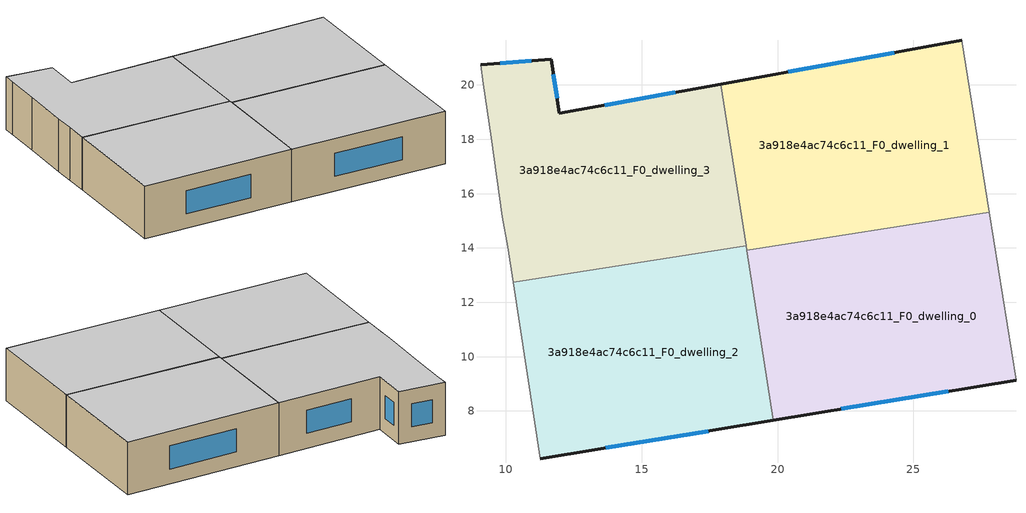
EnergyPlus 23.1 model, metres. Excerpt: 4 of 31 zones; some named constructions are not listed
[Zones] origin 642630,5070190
3a918e4ac74c6c11_F0_dwelling_0
 floor ground (EU_floor_Construction): 27.79,15.31 28.78,9.14 19.85,7.66 18.86,13.91 z0
 wall outside (EU_wall_Construction): 19.85,7.66 28.78,9.14 z0:3
 wall to 3a918e4ac74c6c11_F0_dwelling_1 (EU_wall_Construction): 27.79,15.31 18.86,13.91 z0:3
 wall adiabatic (EU_wall_Construction): 28.78,9.14 27.79,15.31 z0:3
 wall to 3a918e4ac74c6c11_F0_dwelling_2 (EU_wall_Construction): 18.86,13.91 19.85,7.66 z0:3
 window (EU_Window_Construction): 22.35,8.07 26.27,8.72 z0.84:2.16
 ceiling to 3a918e4ac74c6c11_F1_dwelling_0 (EU_floor_Construction): 28.78,9.14 27.79,15.31 18.86,13.91 19.85,7.66 z3
3a918e4ac74c6c11_F0_dwelling_1
 floor ground (EU_floor_Construction): 26.78,21.65 27.79,15.31 18.86,13.91 17.9,20.03 z0
 wall outside (EU_wall_Construction): 26.78,21.65 17.9,20.03 z0:3
 wall adiabatic (EU_wall_Construction): 27.79,15.31 26.78,21.65 z0:3
 wall to 3a918e4ac74c6c11_F0_dwelling_3 (EU_wall_Construction): 17.9,20.03 18.84,14.09 z0:3
 wall to 3a918e4ac74c6c11_F0_dwelling_2 (EU_wall_Construction): 18.84,14.09 18.86,13.91 z0:3
 window (EU_Window_Construction): 24.29,21.19 20.39,20.48 z0.84:2.16
 ceiling to 3a918e4ac74c6c11_F1_dwelling_1 (EU_floor_Construction): 27.79,15.31 26.78,21.65 17.9,20.03 18.86,13.91 z3
3a918e4ac74c6c11_F0_dwelling_2
 floor ground (EU_floor_Construction): 18.84,14.09 19.85,7.66 11.26,6.24 10.26,12.75 z0
 wall outside (EU_wall_Construction): 11.26,6.24 19.85,7.66 z0:3
 wall adiabatic (EU_wall_Construction): 10.26,12.75 11.26,6.24 z0:3
 wall to 3a918e4ac74c6c11_F0_dwelling_3 (EU_wall_Construction): 18.84,14.09 10.26,12.75 z0:3
 window (EU_Window_Construction): 13.67,6.64 17.44,7.26 z0.84:2.16
 ceiling to 3a918e4ac74c6c11_F1_dwelling_2 (EU_floor_Construction): 19.85,7.66 18.84,14.09 10.26,12.75 11.26,6.24 z3
3a918e4ac74c6c11_F0_dwelling_3
 floor ground (EU_floor_Construction): 17.9,20.03 18.84,14.09 10.26,12.75 10.06,14.05 9.86,15.15 9.46,18.05 9.16,20.05 9.06,20.75 11.67,20.95 11.96,18.95 z0
 wall outside (EU_wall_Construction): 17.9,20.03 11.96,18.95 11.67,20.95 9.06,20.75 z0:3
 wall adiabatic (EU_wall_Construction): 9.06,20.75 9.16,20.05 9.46,18.05 9.86,15.15 10.06,14.05 10.26,12.75 z0:3
 window (EU_Window_Construction): 10.94,20.9 9.79,20.81 / 11.88,19.51 11.75,20.39 / 16.24,19.73 13.63,19.25 z0.84:2.16
 ceiling to 3a918e4ac74c6c11_F1_dwelling_3 (EU_floor_Construction): 18.84,14.09 17.9,20.03 11.96,18.95 11.67,20.95 9.06,20.75 9.16,20.05 9.46,18.05 9.86,15.15 10.06,14.05 10.26,12.75 z3
[HVACTEMPLATE:THERMOSTAT] Constant Heating Setpoint=20; Constant Cooling Setpoint=50
EU_HeatOnly_3a918e4ac74c6c11_F0_dwelling_0; EU_HeatOnly_3a918e4ac74c6c11_F0_dwelling_1; EU_HeatOnly_3a918e4ac74c6c11_F0_dwelling_2; EU_HeatOnly_3a918e4ac74c6c11_F0_dwelling_3; EU_HeatOnly_3a918e4ac74c6c11_F1_dwelling_0; EU_HeatOnly_3a918e4ac74c6c11_F1_dwelling_1; EU_HeatOnly_3a918e4ac74c6c11_F1_dwelling_2; EU_HeatOnly_3a918e4ac74c6c11_F1_dwelling_3; EU_HeatOnly_3a918e4ac74c6c11_F2_dwelling_0; EU_HeatOnly_3a918e4ac74c6c11_F2_dwelling_1; EU_HeatOnly_3a918e4ac74c6c11_F2_dwelling_2; EU_HeatOnly_3a918e4ac74c6c11_F2_dwelling_3; EU_HeatOnly_3a918e4ac74c6c11_F3_dwelling_0; EU_HeatOnly_3a918e4ac74c6c11_F3_dwelling_1; EU_HeatOnly_3a918e4ac74c6c11_F3_dwelling_2; EU_HeatOnly_3a918e4ac74c6c11_F3_dwelling_3; EU_HeatOnly_3a918e4ac74c6c11_F4_dwelling_0; EU_HeatOnly_3a918e4ac74c6c11_F4_dwelling_1; EU_HeatOnly_3a918e4ac74c6c11_F4_dwelling_2; EU_HeatOnly_3a918e4ac74c6c11_F4_dwelling_3; EU_HeatOnly_3a918e4ac74c6c11_F5_dwelling_0; EU_HeatOnly_3a918e4ac74c6c11_F5_dwelling_1; EU_HeatOnly_3a918e4ac74c6c11_F5_dwelling_2; EU_HeatOnly_3a918e4ac74c6c11_F5_dwelling_3; EU_HeatOnly_3a918e4ac74c6c11_F6_dwelling_0; EU_HeatOnly_3a918e4ac74c6c11_F6_dwelling_1; EU_HeatOnly_3a918e4ac74c6c11_F6_dwelling_2; EU_HeatOnly_3a918e4ac74c6c11_F6_dwelling_3; EU_HeatOnly_3a918e4ac74c6c11_F7_dwelling_0; EU_HeatOnly_3a918e4ac74c6c11_F7_dwelling_1; EU_HeatOnly_3a918e4ac74c6c11_F7_dwelling_2
[SCHEDULE:CONSTANT]
EU_CoolingOff: Hourly Value=0
